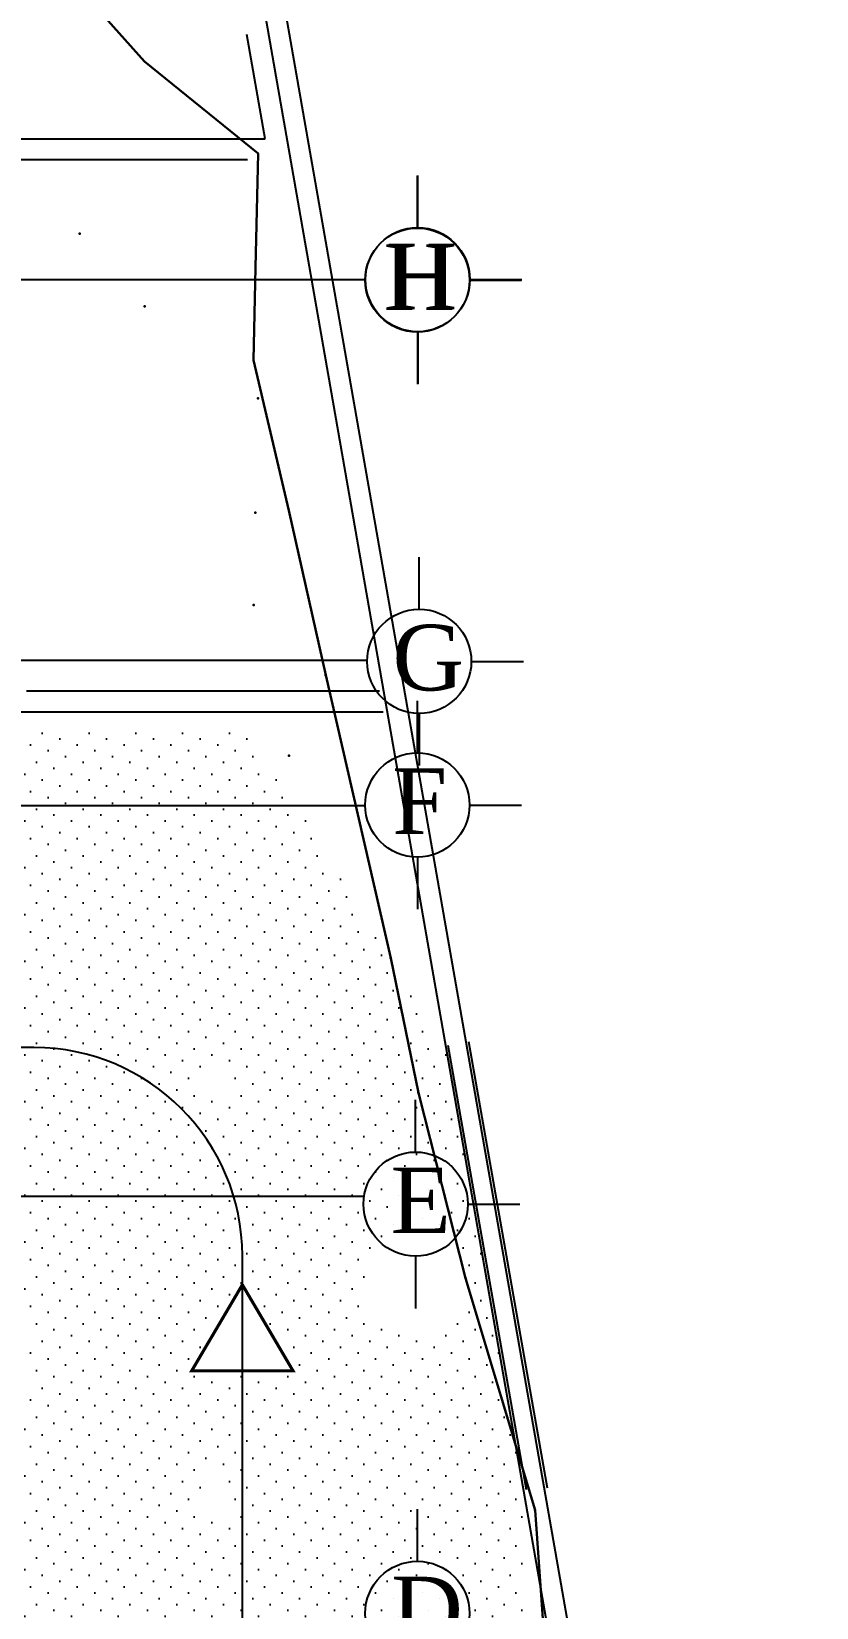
# Model space of a CAD drawing. Extents: x 285329 to 658348, y -83126 to -16980.
# Drawn here: x 314572 to 315325, y -35737 to -34225 of the extents above; entities that cross this region are included whole.
import ezdxf

# ---------------------------------------------------------------- set-up
doc = ezdxf.new("R2010")
doc.units = 0
for name, color, linetype in [('AXIS', 1, 'CONTINUOUS'), ('FURNITURE', 4, 'CONTINUOUS'), ('TEXT', 3, 'CONTINUOUS'), ('WALL', 7, 'CONTINUOUS')]:
    doc.layers.add(name, color=color, linetype=linetype)
doc.layers.add('excavation border', color=5, linetype='CONTINUOUS', lineweight=30)
doc.styles.add('style2', font='romantic.ttf', dxfattribs={"height": 50})
pattern_1 = [(45.00000000016488, (5229.173987682385, -13934.85615330454), (-5.612660075716676, 16.83798022698851), [0, -15.875])]

msp = doc.modelspace()

# ---------------------------------------------------------------- hatches: boundary and pattern name
at = {"layer": 'FURNITURE', "ltscale": 3}
h = msp.add_hatch(dxfattribs=at)
h.set_pattern_fill('DOTS', color=256, scale=10, angle=45.0000000001649, style=0)
h.set_pattern_definition(pattern_1)
h.paths.add_polyline_path([(314407.0703996659, -35060.48877249679), (313991.5935215114, -35060.48877249221), (313991.5935215125, -35199.95043488064), (314168.4423190203, -35199.95043488094), (314251.0921015808, -35151.31465939417), (314251.0921015813, -35199.95043488422), (314407.070399665, -35199.95043488098)], flags=17)
h.paths.add_polyline_path([(314407.070399665, -35199.95043488098), (314251.0921015813, -35199.95043488422), (314251.0921015819, -35248.58621037426), (314168.4423190203, -35199.95043488094), (313991.5935215125, -35199.95043488064), (313991.5935215141, -35357.48683544987), (314407.0703996666, -35357.48683545019)])
h.paths.add_polyline_path([(314432.0703996675, -35199.95043488181), (314407.070399665, -35199.95043488098), (314407.070399667, -35327.4868354526), (314432.0703996675, -35327.4868354492)])
h.paths.add_polyline_path([(314432.0703996606, -34857.96871224387), (314402.0703996673, -34857.96871224151), (313991.5935215075, -34857.96871224694), (313991.5935215114, -35060.48877249221), (314407.0703996659, -35060.48877249679), (314407.070399665, -35199.95043488098), (314432.0703996675, -35199.95043488181)])
edge = h.paths.add_edge_path()
edge.add_line((314774.9071111148, -34892.93903741467), (314547.4820771044, -34895.55148870543))
edge.add_line((314547.482077101, -34895.55148869805), (314546.6587222201, -34860.58116352442))
edge.add_line((314546.6587222235, -34860.5811635318), (314432.0703996611, -34857.96871224492))
edge.add_line((314432.0703996606, -34857.96871224387), (314432.070399666, -35199.95043487863))
edge.add_line((314432.0703996675, -35199.95043488181), (314574.2447882816, -35199.95043487885))
edge.add_arc((314574.2447882755, -35399.95043488305), 200, 1.6268586477963254e-10, 90.0000000001649, ccw=False)
edge.add_line((314774.244788277, -35399.9504348776), (314774.2447882739, -35427.5245304455))
edge.add_line((314774.2447882735, -35427.52453044446), (314892.4865117485, -35427.52453044298))
edge.add_arc((314942.486020558, -35427.74615710634), 50.00000000000004, -1.285911821469199e-09, 179.7460337275808, ccw=False)
edge.add_line((314992.4860205591, -35427.74615709954), (315010.6340367825, -35427.74615709551))
edge.add_line((315010.6340367753, -35427.74615710775), (314971.8713283422, -35207.813144794))
edge.add_arc((312069.801658967, -36804.11327179937), 3312.126576896716, 28.81324635654363, 35.24144918603344)
edge = h.paths.add_edge_path(flags=17)
edge.add_line((314574.244788271, -35199.9504348837), (314432.0703996569, -35199.95043488666))
edge.add_line((314432.0703996675, -35199.95043488181), (314432.0703996695, -35327.48683545343))
edge.add_line((314432.0703996675, -35327.4868354492), (314457.0703996691, -35327.48683544791))
edge.add_arc((314440.2633585138, -35444.88121386142), 118.5913854987614, 9.532541427151102, 81.85248074919599, ccw=False)
edge.add_line((314557.2171989238, -35425.24156192157), (314774.2447882735, -35427.52453044446))
edge.add_line((314774.2447882735, -35427.52453044446), (314774.2447882765, -35399.95043487656))
edge.add_arc((314574.2447882755, -35399.95043488305), 200, 360.0000000001627, 450.0000000001648)
h.paths.add_polyline_path([(314735.6828414616, -35247.80742947089), (314735.6828414526, -35207.57080395666), (314758.6355163549, -35207.57080395282), (314758.6355163513, -35247.80742946767)], flags=16)
h = msp.add_hatch(dxfattribs=at)
h.set_pattern_fill('DOTS', color=256, scale=10, angle=45.0000000001649, style=0)
h.set_pattern_definition(pattern_1)
edge = h.paths.add_edge_path()
edge.add_line((315010.6340367753, -35427.74615710775), (314992.4860205519, -35427.74615711178))
edge.add_arc((314942.4860205569, -35427.74615707607), 50.00000000005822, 179.9346365402438, 359.9999999717169, ccw=False)
edge.add_line((314892.486053099, -35427.68911671294), (314774.3227639461, -35427.68911671425))
edge.add_line((314774.3227639475, -35427.68911671743), (314822.880563769, -35510.20639039825))
edge.add_line((314822.8805637686, -35510.20639039719), (314774.2447882743, -35510.20639039966))
edge.add_line((314774.2447882733, -35510.20639039756), (314774.2447882726, -35627.77140984613))
edge.add_line((314774.2447882741, -35627.77140984929), (315045.8880464903, -35627.77140984855))
edge.add_line((315045.8880464893, -35627.77140984646), (315010.6340367754, -35427.74615710778))
edge = h.paths.add_edge_path()
edge.add_line((314774.2447882733, -35510.20639039756), (314725.609012779, -35510.20639040002))
edge.add_line((314725.6090127906, -35510.20639039728), (314774.1668126037, -35427.6891167142))
edge.add_line((314774.1668126032, -35427.68911671312), (314470.2119119153, -35359.17143590416))
edge.add_arc((314453.8579239513, -35474.62834940702), 116.6093984098466, -13.863524018113424, 81.93792536225061, ccw=False)
edge.add_arc((314435.43590461, -35524.10762441123), 133.3849582613433, -41.99410376701883, 9.29259037163672, ccw=False)
edge.add_line((314534.5694304178, -35613.34938117951), (314774.2447882836, -35627.77140984231))
edge.add_line((314774.2447882741, -35627.77140984929), (314774.2447882748, -35510.20639040072))
edge = h.paths.add_edge_path()
edge.add_line((314774.2447882741, -35627.77140984929), (314534.5694304082, -35613.3493811865))
edge.add_arc((314437.0305133651, -35498.08250813901), 150.9976568036295, 279.9497250658094, 310.2379251378412, ccw=False)
edge.add_line((314463.1204892411, -35646.80912148899), (314457.0703996652, -35812.52453044407))
edge.add_line((314457.0703996676, -35812.52453044935), (314462.07039967, -35812.52453044812))
edge.add_line((314462.070399669, -35812.52453044602), (314462.0703996703, -35827.52453044798))
edge.add_line((314462.0703996688, -35827.5245304448), (314774.2447882829, -35827.52453044419))
edge.add_line((314774.2447882718, -35827.52453044801), (314774.2447882731, -35627.77140984718))
edge = h.paths.add_edge_path()
edge.add_spline(control_points=[(314776.3388353462, -36139.46480441317), (314776.3388353483, -36139.54491228984), (314776.3397476927, -36139.62478523737), (314776.3415641474, -36139.70442227451)], knot_values=[148.3114726019503, 148.3114726019503, 148.3114726019503, 148.3114726019503, 148.551796226293, 148.551796226293, 148.551796226293, 148.551796226293], degree=3, periodic=0)
edge.add_line((314776.3415641474, -36139.70442227451), (314817.1256323658, -36115.08032976855))
edge.add_spline(control_points=[(314817.1256323658, -36115.08032976856), (314817.1072227875, -36115.02044962669), (314813.273784524, -36102.55324094465), (314804.8919740117, -36075.88399414752), (314852.2199555283, -36081.63687949), (314852.219955525, -36093.70299743063)], knot_values=[0, 0, 0, 0, 0.1440330010753712, 29.99219796801327, 66.19055180945045, 66.19055180945045, 66.19055180945045, 66.19055180945045], degree=3, periodic=0)
edge.add_line((314852.2943251744, -36093.84661809904), (315047.0703996663, -35976.24716600661))
edge.add_line((315047.0703996668, -35976.24716600765), (315047.0703996665, -35634.4798806094))
edge.add_line((315047.0703996665, -35634.47988060938), (315045.8880464874, -35627.77140984221))
edge.add_line((315045.8880464893, -35627.77140984646), (314774.2447882731, -35627.7714098472))
edge.add_line((314774.2447882741, -35627.77140984929), (314774.2447882728, -35827.52453045012))
edge.add_line((314774.2447882718, -35827.52453044801), (314892.4865117468, -35827.52453044654))
edge.add_arc((314942.486020565, -35827.7461571008), 50.00000000000011, -1.2651071301661432e-09, 179.7460337275558, ccw=False)
edge.add_arc((314942.4860205553, -35827.74615707965), 49.99999999994179, 179.9346365402689, 359.999999971696, ccw=False)
edge.add_line((314892.4860530955, -35827.68911671229), (314774.2447882709, -35827.68911671251))
edge.add_line((314774.2447882728, -35827.68911671671), (314774.2447882773, -36118.44682948352))
edge.add_arc((314774.2447882732, -36124.99936649191), 6.552537009352816, 1.6478907127748244e-10, 90.0000000001649, ccw=False)
edge.add_arc((314774.2447882732, -36124.99936649191), 6.552537009352816, -179.99999999983515, 1.6478907127748244e-10, ccw=False)
edge.add_arc((314774.2447882732, -36124.99936649191), 6.552537009352816, 90.0000000001649, 180.0000000001649, ccw=False)
edge.add_line((314774.2447882759, -36118.44682948034), (314774.2447882713, -35827.68911671353))
edge.add_line((314774.2447882728, -35827.68911671671), (314462.0703996587, -35827.68911671732))
edge.add_line((314462.0703996698, -35827.68911671353), (314462.0703996701, -35842.52453044678))
edge.add_line((314462.0703996686, -35842.52453044357), (314457.0703996663, -35842.5245304448))
edge.add_line((314457.0703996672, -35842.52453044694), (314457.070399665, -36212.5245304508))
edge.add_line((314457.070399666, -36212.52453045293), (314462.0703996684, -36212.5245304517))
edge.add_line((314462.0703996674, -36212.52453044955), (314462.0703996686, -36227.52453045151))
edge.add_line((314462.0703996652, -36227.52453044411), (314630.6686541399, -36227.52453044359))
edge.add_line((314630.6686541409, -36227.52453044571), (314776.3388353462, -36139.46480441315))
h.paths.add_polyline_path([(314630.3963922064, -36227.68911671187), (314462.0703996661, -36227.68911671284), (314462.070399667, -36242.52453044715), (314457.0703996655, -36242.52453045049), (314457.0703996736, -36332.46717967146)])
h.paths.add_polyline_path([(314735.68284146, -35647.80742947442), (314735.6828414616, -35607.57080395535), (314758.6355163533, -35607.57080395637), (314758.6355163498, -35647.80742947122)])
h.paths.add_polyline_path([(314735.6828414544, -36047.80742946952), (314735.682841458, -36007.5708039547), (314758.6355163516, -36007.57080395992), (314758.6355163587, -36047.80742946991)], flags=16)

# ---------------------------------------------------------------- linework, layer by layer
at = {"layer": 'AXIS'}
for p, q in [((314942.1704950168, -34413.41455666718), (314942.1704951589, -34363.41455670004)), ((314942.4860205517, -34412.9116671872), (314942.486020553, -34362.91166719265)), ((312564.4598129008, -34462.85555062295), (314892.1736198122, -34462.8555572437)), ((314992.1704948418, -34463.41455677641), (315042.1704948089, -34463.41455691855)), ((314992.4860205573, -34462.91166718763), (315042.4860205517, -34462.91166719414)), ((314942.1704947326, -34513.41455660142), (314942.1704945904, -34563.41455656853)), ((314942.486020555, -34512.91166718898), (314942.4860205556, -34562.91166718776)), ((314943.9294822423, -34779.30010225535), (314943.9294823845, -34729.30010228824)), ((312558.41822268, -34828.15144284989), (314893.942677906, -34828.15144948587)), ((314993.9294820673, -34829.30010236462), (315043.9294820345, -34829.30010250672)), ((314942.1701447672, -34917.14753653369), (314942.1701449094, -34867.14753656655)), ((314943.9294819581, -34879.30010218961), (314943.929481816, -34929.30010215673)), ((312565.3164408305, -34967.73684566348), (314892.1736177012, -34967.7368522804)), ((314992.1701445883, -34967.14753663447), (315042.1701445593, -34967.14753678506)), ((314942.170144483, -35017.14753646793), (314942.1701443408, -35067.14753643504)), ((314940.529170667, -35300.22820423639), (314940.5291708091, -35250.22820426928)), ((312549.4417696402, -35342.48775849854), (314890.5309541628, -35342.48776515273)), ((314990.529170492, -35350.22820434561), (315040.5291704591, -35350.22820448776)), ((314940.5291703828, -35400.22820417063), (314940.5291702407, -35450.22820413777)), ((314942.1671205212, -35692.96341773654), (314942.1671206634, -35642.9634177694))]:
    msp.add_line(p, q, dxfattribs=at)
msp.add_circle((314942.4860205562, -34462.91166719444), 50, dxfattribs=at)
for centre, major_axis, ratio, start_param, end_param in [((314942.1704948746, -34463.41455663428), (-46.90416699134913, 17.32048254733548), 0.9999999999549801, 3.49533371261988, 9.778519019799466), ((314943.9294821002, -34829.30010222249), (-46.90416699134913, 17.32048254733548), 0.9999999999549801, 3.49533371261988, 9.778519019799466), ((314942.1701446251, -34967.1475365008), (-17.32048254819338, -46.90416699367233), 0.9999999998559184, 1.924537385763533, 8.207722692943118), ((314940.5291705249, -35350.22820420351), (-46.90416699134913, 17.32048254733548), 0.9999999999549801, 3.49533371261988, 9.778519019799466), ((314942.1671203792, -35742.96341770366), (-46.90416699134913, 17.32048254733548), 0.9999999999549801, 3.49533371261988, 9.778519019799466)]:
    msp.add_ellipse(centre, major_axis=major_axis, ratio=ratio, start_param=start_param, end_param=end_param, dxfattribs=at)
at = {"layer": 'excavation border'}
msp.add_lwpolyline([(313399.894426264, -34062.33536688389), (313571.8392502592, -34062.84438760645), (313732.2601097964, -34050.1430244252), (313869.6446349939, -34055.12120027729), (314030.0523209144, -34077.64656595021), (314197.9819262645, -34083.66039541938), (314337.6484012457, -34086.54150064608), (314475.4933515508, -34095.02893692083), (314559.3531719958, -34144.38082661328), (314618.1921921718, -34183.79971299286), (314680.3302031183, -34253.51759374805), (314789.3483108358, -34341.78326481449), (314786.8404271553, -34451.33090339976), (314785.0828996213, -34540.0875279259), (314818.9383952756, -34684.59865522586), (314854.1917898358, -34842.61358861067), (314916.6435114932, -35114.07544792617), (314943.2405680211, -35243.23521172319), (314988.5153689957, -35421.28516228048), (315055.2013220012, -35643.9054636353), (315066.9033240328, -35811.64582296897)], dxfattribs=at)
for p in [(314618.1921921718, -34418.96522307831), (314680.3302031183, -34488.68310383349), (314789.3483108358, -34576.94877489994), (314786.8404271553, -34686.49641348521), (314785.0828996213, -34775.25303801135), (314854.1917898358, -34842.61358861067), (314818.9383952756, -34919.76416531131), (314916.6435114932, -35114.07544792617), (314943.2405680211, -35243.23521172319), (314988.5153689957, -35421.28516228048), (315055.2013220012, -35643.9054636353)]:
    msp.add_point(p, dxfattribs=at)
at = {"layer": 'FURNITURE', "ltscale": 3}
for p, q in [((314574.244788271, -35199.9504348837), (313871.4340598762, -35199.95043488184)), ((314774.2447882817, -36135.6012020886), (314774.244788277, -35399.9504348776))]:
    msp.add_line(p, q, dxfattribs=at)
msp.add_arc((314574.2447882755, -35399.95043488305), 200, 1.667526652835144e-09, 90.0000000015633, dxfattribs=at)
at = {"layer": 'WALL', "linetype": 'Continuous'}
for p, q in [((315325.1866217837, -37115.22698413549), (314796.0350272477, -34092.52453044596)), ((314779.2320650805, -34112.52453045046), (315273.8120947538, -36937.74188717109)), ((314796.0350272477, -34327.69004053141), (314778.5291164672, -34227.69004053751)), ((313972.2518665728, -34327.69004053438), (314796.0350272477, -34327.69004053141)), ((313972.2518665719, -34347.69004053136), (314779.2320650805, -34347.6900405359))]:
    msp.add_line(p, q, dxfattribs=at)
at = {"layer": 'WALL', "linetype": 'Continuous', "ltscale": 3}
for p, q in [((314905.8751105783, -34857.96871223443), (314567.0703996633, -34857.96871224195)), ((314909.303534404, -34878.06632611249), (314547.070399657, -34878.06632611737)), ((315067.0703996653, -35622.72775791787), (314991.5677500636, -35194.33857060437)), ((315047.070399666, -35624.47988060879), (314971.8713283393, -35197.81314478811))]:
    msp.add_line(p, q, dxfattribs=at)
at = {"layer": 'WALL', "linetype": 'Continuous', "const_width": 3}
for points in [[(314774.244788279, -35427.55660782515), (314725.6090127906, -35510.20639039728), (314774.2447882733, -35510.20639039756)], [(314774.244788279, -35427.55660782515), (314822.8805637686, -35510.20639039719), (314774.2447882733, -35510.20639039756)]]:
    msp.add_lwpolyline(points, dxfattribs=at)

# ---------------------------------------------------------------- texts
at = {"layer": 'TEXT', "lineweight": 60, "style": 'style2'}
for s, p in [('H', (314909.6592649993, -34492.01544397231)), ('G', (314918.2317887954, -34857.12835774549)), ('F', (314917.9635755842, -34994.97579201694)), ('E', (314916.2294062165, -35378.0564597285)), ('D', (314917.1217939485, -35770.7916732251))]:
    msp.add_text(s, height=62.99999995857583, rotation=359.9999998365824, dxfattribs=at).set_placement(p)
at = {"layer": 'TEXT', "insert": (314911.8386960533, -34428.5125546448), "char_height": 63, "width": 240.4607, "attachment_point": 1, "style": 'style2'}
msp.add_mtext('H', dxfattribs=at)

doc.saveas('drawing.dxf')
